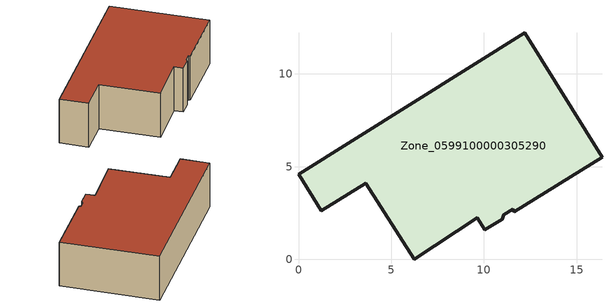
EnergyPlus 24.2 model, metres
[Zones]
Zone_0599100000305290
 floor ground (C_G): 0,4.58 12.19,12.22 16.36,5.51 11.64,2.58 11.55,2.71 11.07,2.4 10.99,2.17 10.05,1.59 9.65,2.24 6.24,0 3.63,4.11 1.23,2.61 z0
 wall outside (C_F): 12.19,12.22 0,4.58 1.23,2.61 3.63,4.11 6.24,0 9.65,2.24 10.05,1.59 10.99,2.17 11.07,2.4 11.55,2.71 11.64,2.58 16.36,5.51 12.19,12.22 z0:3.86
 roof outside (C_R): 10.99,2.17 11.07,2.4 11.55,2.71 11.64,2.58 16.36,5.51 12.19,12.22 0,4.58 1.23,2.61 3.63,4.11 6.24,0 9.65,2.24 10.05,1.59 z3.86
[BUILDING]
Pand.0599100000305290: North Axis=0; Terrain=City; Loads Convergence Tolerance Value=0.04; Temperature Convergence Tolerance Value=0.4; Solar Distribution=FullExterior; Maximum Number of Warmup Days=25; Minimum Number of Warmup Days=1
[Site:Location]
Rotterdam.The.Hague.AP_ZH_NLD Design_Conditions: Latitude=51.96; Longitude=4.45; Time Zone=1; Elevation=-4.5
[SITE:GROUNDTEMPERATURE:BUILDINGSURFACE]
18, 18, 18, 18, 18, 18, 18, 18, 18, 18, 18, 18
[MATERIAL] Thermal Absorptance=0.9; Solar Absorptance=0.7; Visible Absorptance=0.7
Name | Roughness | Thickness | Conductivity | Density | Specific Heat
G.TC.1946 | MediumSmooth | 0.15 | 1 | 540 | 1210
F.TC.1946 | Rough | 0.3 | 0.857143 | 1920 | 840
R.TC.1946 | MediumRough | 0.2 | 0.909091 | 1500 | 1000
[CONSTRUCTION]
C_G: G.TC.1946
C_F: F.TC.1946
C_R: R.TC.1946
[ZONE]
Zone_0599100000305290: Type=1; Multiplier=1; Ceiling Height=Autocalculate; Volume=Autocalculate; Floor Area=autocalculate; Part of Total Floor Area=Yes
[ZONEINFILTRATION:DESIGNFLOWRATE]
Infil_Zone_0599100000305290: Zone or ZoneList or Space or SpaceList=Zone_0599100000305290; Schedule=AlwaysOn; Design Flow Rate Calculation Method=Flow/Area; Flow Rate per Floor Area=0.003; Constant Term Coefficient=1; Temperature Term Coefficient=0; Velocity Term Coefficient=0; Velocity Squared Term Coefficient=0
[HVACTEMPLATE:ZONE:IDEALLOADSAIRSYSTEM]
Zone_0599100000305290: Maximum Heating Supply Air Temperature=50; Minimum Cooling Supply Air Temperature=13; Maximum Heating Supply Air Humidity Ratio=0.0156; Minimum Cooling Supply Air Humidity Ratio=0.0077; Heating Limit=NoLimit; Cooling Limit=NoLimit; Dehumidification Control Type=ConstantSensibleHeatRatio; Cooling Sensible Heat Ratio=0.7; Dehumidification Setpoint=60; Humidification Control Type=None; Humidification Setpoint=30; Outdoor Air Method=None; Outdoor Air Flow Rate per Person=0.00944; Outdoor Air Flow Rate per Zone Floor Area=0; Outdoor Air Flow Rate per Zone=0; Demand Controlled Ventilation Type=None; Outdoor Air Economizer Type=NoEconomizer; Heat Recovery Type=None; Sensible Heat Recovery Effectiveness=0.7; Latent Heat Recovery Effectiveness=0.65
[ZONECONTROL:THERMOSTAT]
ThermostatControl_Zone_0599100000305290: Zone or ZoneList=Zone_0599100000305290; Control Type Schedule=DualSetpointControlType; Control 1=Thermostat_Zone_0599100000305290; Temperature Difference Between Cutout And Setpoint=0
[THERMOSTATSETPOINT:DUALSETPOINT]
Thermostat_Zone_0599100000305290: Heating Setpoint Temperature Schedule=HeatingSetpoint_Zone_0599100000305290; Cooling Setpoint Temperature Schedule=CoolingSetpoint_Zone_0599100000305290
[SCHEDULE:COMPACT]
HeatingSetpoint_Zone_0599100000305290: Through: 12/31, For: AllDays, Until: 24:00, 21
CoolingSetpoint_Zone_0599100000305290: Through: 12/31, For: AllDays, Until: 24:00, 24
DualSetpointControlType: Through: 12/31, For: AllDays, Until: 24:00, 4
AlwaysOn: Through: 12/31, For: AllDays, Until: 24:00, 1
